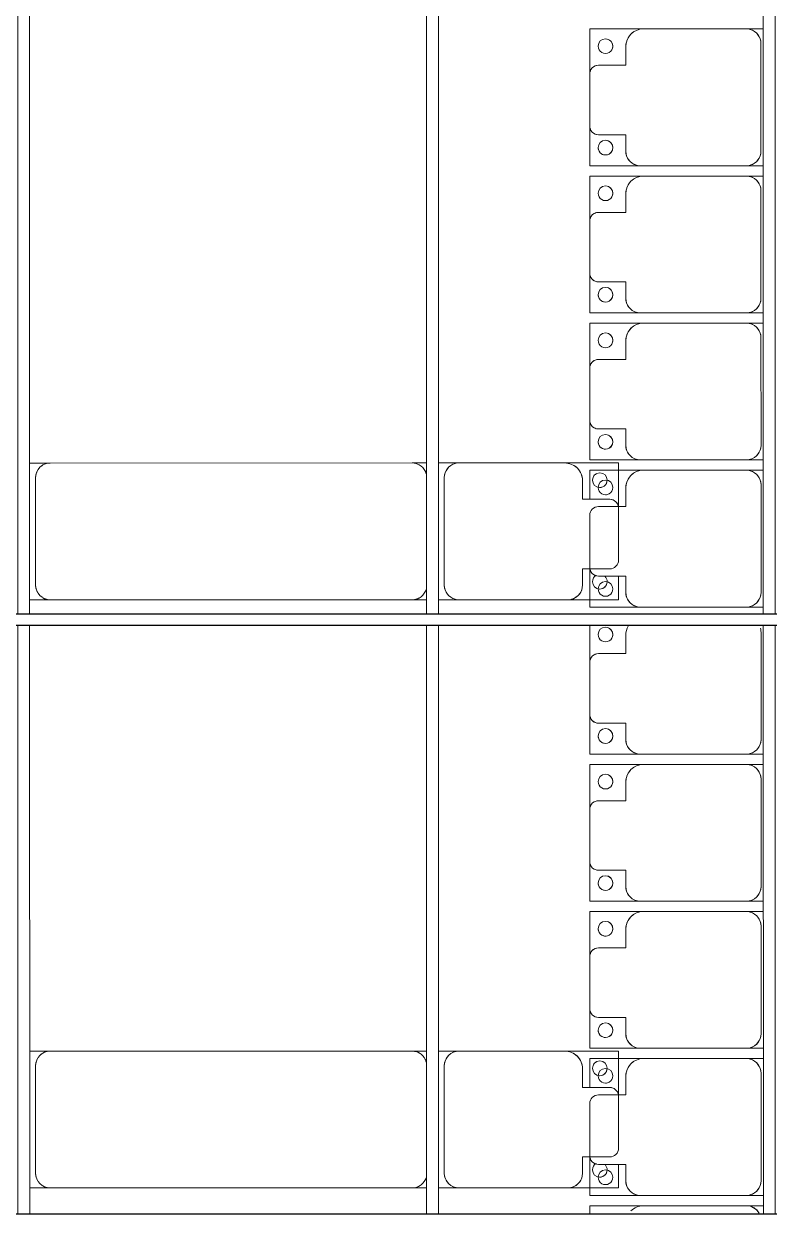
# Model space of a CAD drawing. Header units: millimetres. Extents: x -248177 to 167033, y 156986 to 268923.
# Drawn here: x -171373 to -168838, y 208419 to 212465 of the extents above; entities that cross this region are included whole.
import ezdxf

# ---------------------------------------------------------------- set-up
doc = ezdxf.new("R2010")
doc.units = ezdxf.units.MM
for name, color, linetype, lineweight in [('A-DETL-MBND', 5, 'Continuous', 9), ('A-GENM', 13, 'Continuous', 9), ('S-BEAM', 12, 'Continuous', 9)]:
    doc.layers.add(name, color=color, linetype=linetype, lineweight=lineweight)

# ---------------------------------------------------------------- blocks, each defined once
blk = doc.blocks.new('Dải phao đi lại kèm đỡ invester - DẢI PHAO ĐI LẠI-18009-BỐ TRÍ KHUNG KẾT CẤU BÈ PIN 02')
at = {"layer": 'A-DETL-MBND', "color": 8}
for p, q in [((21758.4, -779.7), (21758.4, -721.8)), ((21758.4, -779.7), (21758.4, -721.8)), ((22223.4, -721.8), (22223.4, -779.7)), ((22223.4, -721.8), (22223.4, -779.7)), ((22258.4, -779.7), (22258.4, -721.8)), ((22258.4, -779.7), (22258.4, -721.8)), ((22723.4, -721.8), (22723.4, -779.7)), ((22723.4, -721.8), (22723.4, -779.7)), ((22758.4, -779.7), (22758.4, -721.8)), ((22758.4, -779.7), (22758.4, -721.8)), ((23223.4, -721.8), (23223.4, -779.7)), ((23223.4, -721.8), (23223.4, -779.7)), ((23258.4, -779.7), (23258.4, -721.8)), ((23258.4, -779.7), (23258.4, -721.8)), ((23723.4, -721.8), (23723.4, -779.7)), ((23723.4, -721.8), (23723.4, -779.7)), ((24223.4, -721.8), (24223.4, -779.7)), ((24223.4, -721.8), (24223.4, -779.7)), ((24258.4, -779.7), (24258.4, -721.8)), ((24258.4, -779.7), (24258.4, -721.8)), ((24723.4, -721.8), (24723.4, -779.7)), ((24723.4, -721.8), (24723.4, -779.7)), ((24758.4, -779.7), (24758.4, -721.8)), ((24758.4, -779.7), (24758.4, -721.8)), ((25223.4, -721.8), (25223.4, -779.7)), ((25223.4, -721.8), (25223.4, -779.7)), ((25258.4, -779.7), (25258.4, -721.8)), ((25258.4, -779.7), (25258.4, -721.8)), ((25723.4, -721.8), (25723.4, -779.7)), ((25723.4, -721.8), (25723.4, -779.7)), ((25758.4, -779.7), (25758.4, -721.8)), ((25758.4, -779.7), (25758.4, -721.8)), ((22173.4, -729.7), (21808.4, -729.7)), ((22673.4, -729.7), (22308.4, -729.7)), ((23173.4, -729.7), (22808.4, -729.7)), ((23673.4, -729.7), (23308.4, -729.7)), ((24173.4, -729.7), (23808.4, -729.7)), ((24673.4, -729.7), (24308.4, -729.7)), ((25173.4, -729.7), (24808.4, -729.7)), ((25673.4, -729.7), (25308.4, -729.7)), ((21758.4, -779.7), (21758.4, -1129.7)), ((22223.4, -1139.7), (22223.4, -779.7)), ((22258.4, -779.7), (22258.4, -1129.7)), ((22723.4, -1139.7), (22723.4, -779.7)), ((22758.4, -779.7), (22758.4, -1129.7)), ((23223.4, -1139.7), (23223.4, -779.7)), ((23258.4, -779.7), (23258.4, -1129.7)), ((23723.4, -1139.7), (23723.4, -779.7)), ((24223.4, -1139.7), (24223.4, -779.7)), ((24258.4, -779.7), (24258.4, -1129.7)), ((24723.4, -1139.7), (24723.4, -779.7)), ((24758.4, -779.7), (24758.4, -1129.7)), ((25223.4, -1139.7), (25223.4, -779.7)), ((25258.4, -779.7), (25258.4, -1129.7)), ((25723.4, -1139.7), (25723.4, -779.7)), ((25758.4, -779.7), (25758.4, -1129.7)), ((21758.4, -1312.2), (21758.4, -1129.7)), ((21758.4, -1129.7), (21758.4, -1312.2)), ((22258.4, -1312.2), (22258.4, -1129.7)), ((22258.4, -1129.7), (22258.4, -1312.2)), ((22758.4, -1312.2), (22758.4, -1129.7)), ((22758.4, -1129.7), (22758.4, -1312.2)), ((23258.4, -1312.2), (23258.4, -1129.7)), ((23258.4, -1129.7), (23258.4, -1216)), ((24258.4, -1312.2), (24258.4, -1129.7)), ((24258.4, -1129.7), (24258.4, -1312.2)), ((24758.4, -1312.2), (24758.4, -1129.7)), ((24758.4, -1129.7), (24758.4, -1312.2)), ((25258.4, -1312.2), (25258.4, -1129.7)), ((25258.4, -1129.7), (25258.4, -1216)), ((25758.4, -1312.2), (25758.4, -1129.7)), ((25758.4, -1129.7), (25758.4, -1312.2)), ((22223.4, -1139.7), (22223.4, -1312.2)), ((22223.4, -1312.2), (22223.4, -1139.7)), ((22723.4, -1139.7), (22723.4, -1312.2)), ((22723.4, -1312.2), (22723.4, -1139.7)), ((23223.4, -1139.7), (23223.4, -1312.2)), ((23223.4, -1312.2), (23223.4, -1139.7)), ((23723.4, -1139.7), (23723.4, -1312.2)), ((23723.4, -1312.2), (23723.4, -1139.7)), ((24223.4, -1139.7), (24223.4, -1312.2)), ((24223.4, -1312.2), (24223.4, -1139.7)), ((24723.4, -1139.7), (24723.4, -1312.2)), ((24723.4, -1312.2), (24723.4, -1139.7)), ((25223.4, -1139.7), (25223.4, -1312.2)), ((25223.4, -1312.2), (25223.4, -1139.7)), ((25723.4, -1139.7), (25723.4, -1312.2)), ((25723.4, -1312.2), (25723.4, -1139.7)), ((21818.4, -1189.7), (21881.8, -1189.7)), ((21881.8, -1189.7), (21881.8, -1282.2)), ((22118.2, -1282.2), (22118.2, -1189.7)), ((22118.2, -1189.7), (22173.4, -1189.7)), ((22318.4, -1189.7), (22381.8, -1189.7)), ((22381.8, -1189.7), (22381.8, -1282.2)), ((22618.2, -1282.2), (22618.2, -1189.7)), ((22618.2, -1189.7), (22673.4, -1189.7)), ((22818.4, -1189.7), (22881.8, -1189.7)), ((22881.8, -1189.7), (22881.8, -1282.2)), ((23118.2, -1282.2), (23118.2, -1189.7)), ((23118.2, -1189.7), (23173.4, -1189.7)), ((23318.4, -1189.7), (23381.8, -1189.7)), ((23381.8, -1189.7), (23381.8, -1282.2)), ((23618.2, -1282.2), (23618.2, -1189.7)), ((23618.2, -1189.7), (23673.4, -1189.7)), ((23818.4, -1189.7), (23881.8, -1189.7)), ((23881.8, -1189.7), (23881.8, -1282.2)), ((24118.2, -1282.2), (24118.2, -1189.7)), ((24118.2, -1189.7), (24173.4, -1189.7)), ((24318.4, -1189.7), (24381.8, -1189.7)), ((24381.8, -1189.7), (24381.8, -1282.2)), ((24618.2, -1282.2), (24618.2, -1189.7)), ((24618.2, -1189.7), (24673.4, -1189.7)), ((24818.4, -1189.7), (24881.8, -1189.7)), ((24881.8, -1189.7), (24881.8, -1282.2)), ((25118.2, -1282.2), (25118.2, -1189.7)), ((25118.2, -1189.7), (25173.4, -1189.7)), ((25318.4, -1189.7), (25381.8, -1189.7)), ((25381.8, -1189.7), (25381.8, -1282.2)), ((25618.2, -1282.2), (25618.2, -1189.7)), ((25618.2, -1189.7), (25673.4, -1189.7)), ((23258.4, -1230.6), (23258.4, -1261.1)), ((25258.4, -1231.1), (25258.4, -1262.7)), ((21911.8, -1312.2), (21758.4, -1312.2)), ((21758.4, -1312.2), (21911.8, -1312.2)), ((21911.8, -1312.2), (22088.2, -1312.2)), ((22223.4, -1312.2), (22088.2, -1312.2)), ((22088.2, -1312.2), (22223.4, -1312.2)), ((22411.8, -1312.2), (22258.4, -1312.2)), ((22258.4, -1312.2), (22411.8, -1312.2)), ((22411.8, -1312.2), (22588.2, -1312.2)), ((22723.4, -1312.2), (22588.2, -1312.2)), ((22588.2, -1312.2), (22723.4, -1312.2)), ((22911.8, -1312.2), (22758.4, -1312.2)), ((22758.4, -1312.2), (22911.8, -1312.2)), ((22911.8, -1312.2), (23088.2, -1312.2)), ((23223.4, -1312.2), (23088.2, -1312.2)), ((23088.2, -1312.2), (23223.4, -1312.2)), ((23357.2, -1312.2), (23258.4, -1312.2)), ((23288.1, -1312.2), (23301.1, -1312.2)), ((23322.5, -1312.2), (23338, -1312.2)), ((23411.8, -1312.2), (23588.2, -1312.2)), ((23723.4, -1312.2), (23593.6, -1312.2)), ((23602.8, -1312.2), (23620, -1312.2)), ((23636, -1312.2), (23649.4, -1312.2)), ((23697.8, -1312.2), (23723.4, -1312.2)), ((23911.8, -1312.2), (23786.3, -1312.2)), ((23786.3, -1312.2), (23911.8, -1312.2)), ((23911.8, -1312.2), (24088.2, -1312.2)), ((24223.4, -1312.2), (24088.2, -1312.2)), ((24088.2, -1312.2), (24223.4, -1312.2)), ((24411.8, -1312.2), (24258.4, -1312.2)), ((24258.4, -1312.2), (24411.8, -1312.2)), ((24411.8, -1312.2), (24588.2, -1312.2)), ((24723.4, -1312.2), (24588.2, -1312.2)), ((24588.2, -1312.2), (24723.4, -1312.2)), ((24911.8, -1312.2), (24758.4, -1312.2)), ((24758.4, -1312.2), (24911.8, -1312.2)), ((24911.8, -1312.2), (25088.2, -1312.2)), ((25223.4, -1312.2), (25088.2, -1312.2)), ((25088.2, -1312.2), (25223.4, -1312.2)), ((25356.4, -1312.2), (25258.4, -1312.2)), ((25287.3, -1312.2), (25300.2, -1312.2)), ((25321.7, -1312.2), (25337.2, -1312.2)), ((25411.8, -1312.2), (25588.2, -1312.2)), ((25723.4, -1312.2), (25592.8, -1312.2)), ((25602, -1312.2), (25619.1, -1312.2)), ((25635.2, -1312.2), (25648.6, -1312.2)), ((25697, -1312.2), (25723.4, -1312.2)), ((25786.3, -1312.2), (25758.4, -1312.2)), ((25758.4, -1312.2), (25786.3, -1312.2))]:
    blk.add_line(p, q, dxfattribs=at)
for centre, radius, start, end in [((21808.4, -779.7), 50, 90, 180), ((21808.4, -779.7), 50, 90, 165), ((22173.4, -779.7), 50, 360, 90), ((22173.4, -779.7), 50, 15, 90), ((22308.4, -779.7), 50, 90, 180), ((22308.4, -779.7), 50, 90, 165), ((22673.4, -779.7), 50, 0, 90), ((22673.4, -779.7), 50, 15, 90), ((22808.4, -779.7), 50, 90, 180), ((22808.4, -779.7), 50, 90, 165), ((23173.4, -779.7), 50, 360, 90), ((23173.4, -779.7), 50, 15, 90), ((23308.4, -779.7), 50, 90, 180), ((23308.4, -779.7), 50, 90, 165), ((23673.4, -779.7), 50, 0, 90), ((23673.4, -779.7), 50, 15, 90), ((23808.4, -779.7), 50, 90, 105), ((23808.4, -779.7), 50, 90, 105), ((24173.4, -779.7), 50, 0, 90), ((24173.4, -779.7), 50, 15, 90), ((24308.4, -779.7), 50, 90, 180), ((24308.4, -779.7), 50, 90, 165), ((24673.4, -779.7), 50, 0, 90), ((24673.4, -779.7), 50, 15, 90), ((24808.4, -779.7), 50, 90, 180), ((24808.4, -779.7), 50, 90, 165), ((25173.4, -779.7), 50, 0, 90), ((25173.4, -779.7), 50, 15, 90), ((25308.4, -779.7), 50, 90, 180), ((25308.4, -779.7), 50, 90, 165), ((25673.4, -779.7), 50, 360, 90), ((25673.4, -779.7), 50, 15, 90), ((25808.4, -779.7), 50, 120, 180), ((25808.4, -779.7), 50, 120, 165), ((21818.4, -1129.7), 60, 180, 270), ((22318.4, -1129.7), 60, 180, 270), ((22818.4, -1129.7), 60, 180, 270), ((23318.4, -1129.7), 60, 180, 270), ((24318.4, -1129.7), 60, 180, 270), ((24818.4, -1129.7), 60, 180, 270), ((25318.4, -1129.7), 60, 180, 270), ((25818.4, -1129.7), 60, 180, 225), ((21818.4, -1129.7), 60, 210, 270), ((22173.4, -1139.7), 50, 270, 360), ((22173.4, -1139.7), 50, 270, 345), ((22318.4, -1129.7), 60, 210, 270), ((22673.4, -1139.7), 50, 270, 360), ((22673.4, -1139.7), 50, 270, 345), ((22818.4, -1129.7), 60, 210, 270), ((23173.4, -1139.7), 50, 270, 360), ((23173.4, -1139.7), 50, 270, 345), ((23318.4, -1129.7), 60, 210, 270), ((23673.4, -1139.7), 50, 270, 0), ((23673.4, -1139.7), 50, 270, 345), ((24173.4, -1139.7), 50, 270, 360), ((24173.4, -1139.7), 50, 270, 345), ((24318.4, -1129.7), 60, 210, 270), ((24673.4, -1139.7), 50, 270, 0), ((24673.4, -1139.7), 50, 270, 345), ((24818.4, -1129.7), 60, 210, 270), ((25173.4, -1139.7), 50, 270, 360), ((25173.4, -1139.7), 50, 270, 345), ((25318.4, -1129.7), 60, 210, 270), ((25673.4, -1139.7), 50, 270, 0), ((25673.4, -1139.7), 50, 270, 345), ((25818.4, -1129.7), 60, 210, 225), ((23818.4, -1129.7), 60, 240, 270), ((23818.4, -1129.7), 60, 240, 270), ((21816.8, -1258.6), 25, 90, 270), ((21816.8, -1258.6), 25, 90, 165), ((21816.8, -1258.6), 25, 270, 90), ((21816.8, -1258.6), 25, 60, 90), ((21816.8, -1258.6), 25, 270, 30), ((22161.8, -1258.6), 25, 90, 270), ((22161.8, -1258.6), 25, 90, 165), ((22161.8, -1258.6), 25, 270, 90), ((22161.8, -1258.6), 25, 15, 90), ((22316.8, -1258.6), 25, 90, 270), ((22316.8, -1258.6), 25, 90, 165), ((22316.8, -1258.6), 25, 270, 90), ((22316.8, -1258.6), 25, 60, 90), ((22316.8, -1258.6), 25, 270, 30), ((22661.8, -1258.6), 25, 90, 270), ((22661.8, -1258.6), 25, 90, 165), ((22661.8, -1258.6), 25, 270, 90), ((22661.8, -1258.6), 25, 15, 90), ((22816.8, -1258.6), 25, 90, 270), ((22816.8, -1258.6), 25, 90, 165), ((22816.8, -1258.6), 25, 270, 90), ((22816.8, -1258.6), 25, 60, 90), ((22816.8, -1258.6), 25, 270, 30), ((23161.8, -1258.6), 25, 90, 270), ((23161.8, -1258.6), 25, 90, 165), ((23161.8, -1258.6), 25, 270, 90), ((23161.8, -1258.6), 25, 15, 90), ((23316.8, -1258.6), 25, 90, 270), ((23316.8, -1258.6), 25, 270, 90), ((23316.8, -1258.6), 25, 360, 30), ((23661.8, -1258.6), 25, 90, 270), ((23661.8, -1258.6), 25, 270, 90), ((23661.8, -1258.6), 25, 45, 75), ((23816.8, -1258.6), 25, 90, 270), ((23816.8, -1258.6), 25, 90, 165), ((23816.8, -1258.6), 25, 270, 90), ((23816.8, -1258.6), 25, 60, 90), ((23816.8, -1258.6), 25, 270, 30), ((24161.8, -1258.6), 25, 90, 270), ((24161.8, -1258.6), 25, 90, 165), ((24161.8, -1258.6), 25, 270, 90), ((24161.8, -1258.6), 25, 15, 90), ((24316.8, -1258.6), 25, 90, 270), ((24316.8, -1258.6), 25, 90, 165), ((24316.8, -1258.6), 25, 270, 90), ((24316.8, -1258.6), 25, 60, 90), ((24316.8, -1258.6), 25, 270, 30), ((24661.8, -1258.6), 25, 90, 270), ((24661.8, -1258.6), 25, 90, 165), ((24661.8, -1258.6), 25, 270, 90), ((24661.8, -1258.6), 25, 15, 90), ((24816.8, -1258.6), 25, 90, 270), ((24816.8, -1258.6), 25, 90, 165), ((24816.8, -1258.6), 25, 270, 90), ((24816.8, -1258.6), 25, 60, 90), ((24816.8, -1258.6), 25, 15, 30), ((25161.8, -1258.6), 25, 90, 270), ((25161.8, -1258.6), 25, 90, 165), ((25161.8, -1258.6), 25, 270, 90), ((25161.8, -1258.6), 25, 15, 90), ((25316.8, -1258.6), 25, 90, 270), ((25316.8, -1258.6), 25, 270, 90), ((25316.8, -1258.6), 25, 360, 30), ((25661.8, -1258.6), 25, 90, 270), ((25661.8, -1258.6), 25, 270, 90), ((25661.8, -1258.6), 25, 45, 75), ((21816.8, -1258.6), 25, 180, 270), ((21911.8, -1282.2), 30, 180, 270), ((21911.8, -1282.2), 30, 195, 225), ((21911.8, -1282.2), 30, 195, 255), ((21911.8, -1282.2), 30, 195, 225), ((22088.2, -1282.2), 30, 270, 360), ((22088.2, -1282.2), 30, 285, 345), ((22088.2, -1282.2), 30, 315, 345), ((22088.2, -1282.2), 30, 315, 345), ((22161.8, -1258.6), 25, 180, 270), ((22161.8, -1258.6), 25, 270, 0), ((22316.8, -1258.6), 25, 180, 270), ((22411.8, -1282.2), 30, 180, 270), ((22411.8, -1282.2), 30, 195, 225), ((22411.8, -1282.2), 30, 195, 255), ((22411.8, -1282.2), 30, 195, 225), ((22588.2, -1282.2), 30, 270, 0), ((22588.2, -1282.2), 30, 285, 345), ((22588.2, -1282.2), 30, 315, 345), ((22588.2, -1282.2), 30, 315, 345), ((22661.8, -1258.6), 25, 180, 270), ((22661.8, -1258.6), 25, 270, 0), ((22816.8, -1258.6), 25, 180, 270), ((22911.8, -1282.2), 30, 180, 270), ((22911.8, -1282.2), 30, 195, 225), ((22911.8, -1282.2), 30, 195, 255), ((22911.8, -1282.2), 30, 195, 225), ((23088.2, -1282.2), 30, 270, 0), ((23088.2, -1282.2), 30, 285, 345), ((23088.2, -1282.2), 30, 315, 345), ((23088.2, -1282.2), 30, 315, 345), ((23161.8, -1258.6), 25, 180, 270), ((23161.8, -1258.6), 25, 270, 0), ((23316.8, -1258.6), 25, 180, 270), ((23411.8, -1282.2), 30, 180, 270), ((23588.2, -1282.2), 30, 270, 0), ((23588.2, -1282.2), 30, 285, 345), ((23588.2, -1282.2), 30, 315, 345), ((23588.2, -1282.2), 30, 315, 345), ((23661.8, -1258.6), 25, 180, 270), ((23816.8, -1258.6), 25, 180, 270), ((23911.8, -1282.2), 30, 180, 270), ((23911.8, -1282.2), 30, 195, 225), ((23911.8, -1282.2), 30, 195, 255), ((23911.8, -1282.2), 30, 195, 225), ((24088.2, -1282.2), 30, 270, 0), ((24088.2, -1282.2), 30, 285, 345), ((24088.2, -1282.2), 30, 315, 345), ((24088.2, -1282.2), 30, 315, 345), ((24161.8, -1258.6), 25, 180, 270), ((24161.8, -1258.6), 25, 270, 0), ((24316.8, -1258.6), 25, 180, 270), ((24411.8, -1282.2), 30, 180, 270), ((24411.8, -1282.2), 30, 195, 225), ((24411.8, -1282.2), 30, 195, 255), ((24411.8, -1282.2), 30, 195, 225), ((24588.2, -1282.2), 30, 270, 360), ((24588.2, -1282.2), 30, 285, 345), ((24588.2, -1282.2), 30, 315, 345), ((24588.2, -1282.2), 30, 315, 345), ((24661.8, -1258.6), 25, 180, 270), ((24661.8, -1258.6), 25, 270, 0), ((24816.8, -1258.6), 25, 180, 270), ((24816.8, -1258.6), 25, 270, 4.5436), ((24911.8, -1282.2), 30, 180, 270), ((24911.8, -1282.2), 30, 195, 225), ((24911.8, -1282.2), 30, 195, 255), ((24911.8, -1282.2), 30, 195, 225), ((25088.2, -1282.2), 30, 270, 360), ((25088.2, -1282.2), 30, 285, 345), ((25088.2, -1282.2), 30, 315, 345), ((25088.2, -1282.2), 30, 315, 345), ((25161.8, -1258.6), 25, 180, 270), ((25161.8, -1258.6), 25, 270, 0), ((25316.8, -1258.6), 25, 180, 270), ((25411.8, -1282.2), 30, 180, 270), ((25588.2, -1282.2), 30, 270, 360), ((25588.2, -1282.2), 30, 285, 345), ((25588.2, -1282.2), 30, 315, 345), ((25588.2, -1282.2), 30, 315, 345), ((25661.8, -1258.6), 25, 180, 270), ((22088.2, -1282.2), 30, 285, 300), ((22088.2, -1282.2), 30, 285, 300), ((22588.2, -1282.2), 30, 285, 300), ((22588.2, -1282.2), 30, 285, 300), ((23088.2, -1282.2), 30, 285, 300), ((23088.2, -1282.2), 30, 285, 300), ((24088.2, -1282.2), 30, 285, 300), ((24088.2, -1282.2), 30, 285, 300), ((24588.2, -1282.2), 30, 285, 300), ((24588.2, -1282.2), 30, 285, 300), ((25088.2, -1282.2), 30, 285, 300), ((25088.2, -1282.2), 30, 285, 300)]:
    blk.add_arc(centre, radius, start, end, dxfattribs=at)
blk = doc.blocks.new('Dai phao do pin - DẢI PHAO ĐỠ PIN-V24-BỐ TRÍ KHUNG KẾT CẤU BÈ PIN 02')
at = {"layer": 'A-DETL-MBND', "color": 8}
for p, q in [((67079.7, 241.6), (67149.7, 241.6)), ((67079.7, 241.6), (67149.7, 241.6)), ((68380.3, 241.6), (67149.7, 241.6)), ((68380.3, 241.6), (68429.7, 241.6)), ((68380.3, 241.6), (68429.7, 241.6)), ((68469.7, 241.6), (68539.7, 241.6)), ((68469.7, 241.6), (68539.7, 241.6)), ((68899.7, 241.6), (68539.7, 241.6)), ((68899.7, 241.6), (69082.2, 241.6)), ((69082.2, 241.6), (68899.7, 241.6)), ((69082.2, 241.6), (69082.2, 92.8)), ((69082.2, 215), (69082.2, 241.6)), ((67099.7, 191.6), (67099.7, -173.4)), ((68489.7, 191.6), (68489.7, -173.4)), ((68959.7, 118.2), (68959.7, 181.6)), ((69052.2, 118.2), (68959.7, 118.2)), ((69082.2, -88.2), (69082.2, 88.2)), ((68959.7, -173.4), (68959.7, -118.2)), ((68959.7, -118.2), (69052.2, -118.2)), ((69082.2, -143.6), (69082.2, -223.4)), ((69082.2, -164.1), (69082.2, -151.3)), ((67149.7, -223.4), (67079.7, -223.4)), ((67149.7, -223.4), (67079.7, -223.4)), ((67149.7, -223.4), (68380.3, -223.4)), ((68429.7, -223.4), (68380.3, -223.4)), ((68429.7, -223.4), (68380.3, -223.4)), ((68539.7, -223.4), (68469.7, -223.4)), ((68539.7, -223.4), (68469.7, -223.4)), ((68539.7, -223.4), (68909.7, -223.4)), ((69082.2, -223.4), (68909.7, -223.4)), ((68909.7, -223.4), (68986.3, -223.4)), ((68996.1, -223.4), (69025.1, -223.4))]:
    blk.add_line(p, q, dxfattribs=at)
for centre, radius, start, end in [((67149.7, 191.6), 50, 90, 180), ((67149.7, 191.6), 50, 150, 180), ((67149.7, 191.6), 50, 105, 135), ((68380.3, 191.6), 50, 15, 90), ((68380.3, 191.6), 50, 60, 90), ((68380.3, 191.6), 50, 15, 30), ((68539.7, 191.6), 50, 90, 180), ((68539.7, 191.6), 50, 105, 180), ((68899.7, 181.6), 60, 0, 90), ((68899.7, 181.6), 60, 0, 60), ((69018.6, 183.2), 25, 0, 180), ((69018.6, 183.2), 25, 120, 150), ((69018.6, 183.2), 25, 180, 360), ((69018.6, 183.2), 25, 255, 360), ((69052.2, 88.2), 30, 0, 90), ((69052.2, 88.2), 30, 15, 75), ((69052.2, -88.2), 30, 270, 0), ((69018.6, -161.8), 25, 120, 180), ((69018.6, -161.8), 25, 180, 360), ((69018.6, -161.8), 25, 120, 135), ((69018.6, -161.8), 25, 255, 360), ((69018.6, -161.8), 25, 360, 45), ((67149.7, -173.4), 50, 180, 270), ((67149.7, -173.4), 50, 180, 210), ((68380.3, -173.4), 50, 270, 345), ((68380.3, -173.4), 50, 330, 345), ((68539.7, -173.4), 50, 180, 270), ((68539.7, -173.4), 50, 180, 255), ((68909.7, -173.4), 50, 270, 0), ((68909.7, -173.4), 50, 285, 0), ((67149.7, -173.4), 50, 240, 270), ((68380.3, -173.4), 50, 285, 300)]:
    blk.add_arc(centre, radius, start, end, dxfattribs=at)
blk = doc.blocks.new('Dai phao do pin - DẢI PHAO ĐỠ PIN-V25-BỐ TRÍ KHUNG KẾT CẤU BÈ PIN 02')
at = {"layer": 'A-DETL-MBND', "color": 8}
for p, q in [((67079.7, 241.6), (67149.7, 241.6)), ((67079.7, 241.6), (67149.7, 241.6)), ((68380.3, 241.6), (67149.7, 241.6)), ((68380.3, 241.6), (68429.7, 241.6)), ((68380.3, 241.6), (68429.7, 241.6)), ((68469.7, 241.6), (68539.7, 241.6)), ((68469.7, 241.6), (68539.7, 241.6)), ((68899.7, 241.6), (68539.7, 241.6)), ((68899.7, 241.6), (69082.2, 241.6)), ((69082.2, 241.6), (68899.7, 241.6)), ((69082.2, 241.6), (69082.2, 93.6)), ((69082.2, 215.8), (69082.2, 241.6)), ((67099.7, 191.6), (67099.7, -173.4)), ((68489.7, 191.6), (68489.7, -173.4)), ((68959.7, 118.2), (68959.7, 181.6)), ((69052.2, 118.2), (68959.7, 118.2)), ((69082.2, -88.2), (69082.2, 88.2)), ((68959.7, -173.4), (68959.7, -118.2)), ((68959.7, -118.2), (69052.2, -118.2)), ((69082.2, -142.8), (69082.2, -223.4)), ((69082.2, -163.3), (69082.2, -150.5)), ((67149.7, -223.4), (67079.7, -223.4)), ((67149.7, -223.4), (67079.7, -223.4)), ((67149.7, -223.4), (68380.3, -223.4)), ((68429.7, -223.4), (68380.3, -223.4)), ((68429.7, -223.4), (68380.3, -223.4)), ((68539.7, -223.4), (68469.7, -223.4)), ((68539.7, -223.4), (68469.7, -223.4)), ((68539.7, -223.4), (68909.7, -223.4)), ((69082.2, -223.4), (68909.7, -223.4)), ((68909.7, -223.4), (68986.2, -223.4)), ((68995.7, -223.4), (69023.7, -223.4))]:
    blk.add_line(p, q, dxfattribs=at)
for centre, radius, start, end in [((67149.7, 191.6), 50, 90, 180), ((67149.7, 191.6), 50, 150, 180), ((67149.7, 191.6), 50, 105, 135), ((68380.3, 191.6), 50, 15, 90), ((68380.3, 191.6), 50, 60, 90), ((68380.3, 191.6), 50, 15, 30), ((68539.7, 191.6), 50, 90, 180), ((68539.7, 191.6), 50, 105, 180), ((68899.7, 181.6), 60, 0, 90), ((68899.7, 181.6), 60, 0, 60), ((69018.6, 183.2), 25, 0, 180), ((69018.6, 183.2), 25, 120, 150), ((69018.6, 183.2), 25, 180, 360), ((69018.6, 183.2), 25, 255, 360), ((69052.2, 88.2), 30, 0, 90), ((69052.2, 88.2), 30, 15, 75), ((69052.2, -88.2), 30, 270, 0), ((69018.6, -161.8), 25, 120, 180), ((69018.6, -161.8), 25, 180, 360), ((69018.6, -161.8), 25, 120, 135), ((69018.6, -161.8), 25, 255, 360), ((69018.6, -161.8), 25, 360, 45), ((67149.7, -173.4), 50, 180, 270), ((67149.7, -173.4), 50, 180, 210), ((68380.3, -173.4), 50, 270, 345), ((68380.3, -173.4), 50, 330, 345), ((68539.7, -173.4), 50, 180, 270), ((68539.7, -173.4), 50, 180, 255), ((68909.7, -173.4), 50, 270, 0), ((68909.7, -173.4), 50, 285, 0), ((67149.7, -173.4), 50, 240, 270), ((68380.3, -173.4), 50, 285, 300)]:
    blk.add_arc(centre, radius, start, end, dxfattribs=at)
blk = doc.blocks.new('Dầm C52 - Dầm C52-24593-BỐ TRÍ KHUNG KẾT CẤU BÈ PIN 02')
at = {"layer": 'S-BEAM', "color": 1}
for p, q in [((-4178.2, 20), (-2178.2, 20)), ((-2138.2, 20), (3821.8, 20)), ((-2178.2, -20), (-4178.2, -20)), ((3821.8, -20), (-2138.2, -20))]:
    blk.add_line(p, q, dxfattribs=at)
blk = doc.blocks.new('Dầm C52 - Hộp 40x60-16517-BỐ TRÍ KHUNG KẾT CẤU BÈ PIN 02')
at = {"layer": 'S-BEAM', "color": 3, "lineweight": 25}
for p, q in [((-109999.4, 20), (109999.4, 20)), ((109999.4, -20), (-109999.4, -20))]:
    blk.add_line(p, q, dxfattribs=at)
blk = doc.blocks.new('HOBANMONG_BEPIN 2_rvt-1-BỐ TRÍ KHUNG KẾT CẤU BÈ PIN 02')
at = {"layer": 'A-GENM', "lineweight": 9}
for name, p, rotation in [('Dải phao đi lại kèm đỡ invester - DẢI PHAO ĐI LẠI-18009-BỐ TRÍ KHUNG KẾT CẤU BÈ PIN 02', (-168136.4, 234206.3), 270.0007586098934), ('Dai phao do pin - DẢI PHAO ĐỠ PIN-V25-BỐ TRÍ KHUNG KẾT CẤU BÈ PIN 02', (-238432.5, 210730), 0.0007586094741477002), ('Dai phao do pin - DẢI PHAO ĐỠ PIN-V24-BỐ TRÍ KHUNG KẾT CẤU BÈ PIN 02', (-238432.5, 208730.8), 0.0007586094741477002)]:
    blk.add_blockref(name, p, dxfattribs=dict(at, rotation=rotation))
at = {"layer": 'S-BEAM', "lineweight": 9}
for name, p, rotation in [('Dầm C52 - Dầm C52-24593-BỐ TRÍ KHUNG KẾT CẤU BÈ PIN 02', (-171372.9, 212598.2), 90.00075860989138), ('Dầm C52 - Dầm C52-24593-BỐ TRÍ KHUNG KẾT CẤU BÈ PIN 02', (-169982.9, 212598.2), 90.00075860989138), ('Dầm C52 - Dầm C52-24593-BỐ TRÍ KHUNG KẾT CẤU BÈ PIN 02', (-168837.9, 212598.2), 90.00075860989138), ('Dầm C52 - Hộp 40x60-16517-BỐ TRÍ KHUNG KẾT CẤU BÈ PIN 02', (-131154.6, 210440.5), 0.0007586094741477002), ('Dầm C52 - Hộp 40x60-16517-BỐ TRÍ KHUNG KẾT CẤU BÈ PIN 02', (-131154.6, 208400.5), 0.0007586094741477002)]:
    blk.add_blockref(name, p, dxfattribs=dict(at, rotation=rotation))

msp = doc.modelspace()

# ---------------------------------------------------------------- block references
at = {"lineweight": 5}
msp.add_blockref('HOBANMONG_BEPIN 2_rvt-1-BỐ TRÍ KHUNG KẾT CẤU BÈ PIN 02', (0, 0), dxfattribs=at)

doc.saveas('drawing.dxf')
